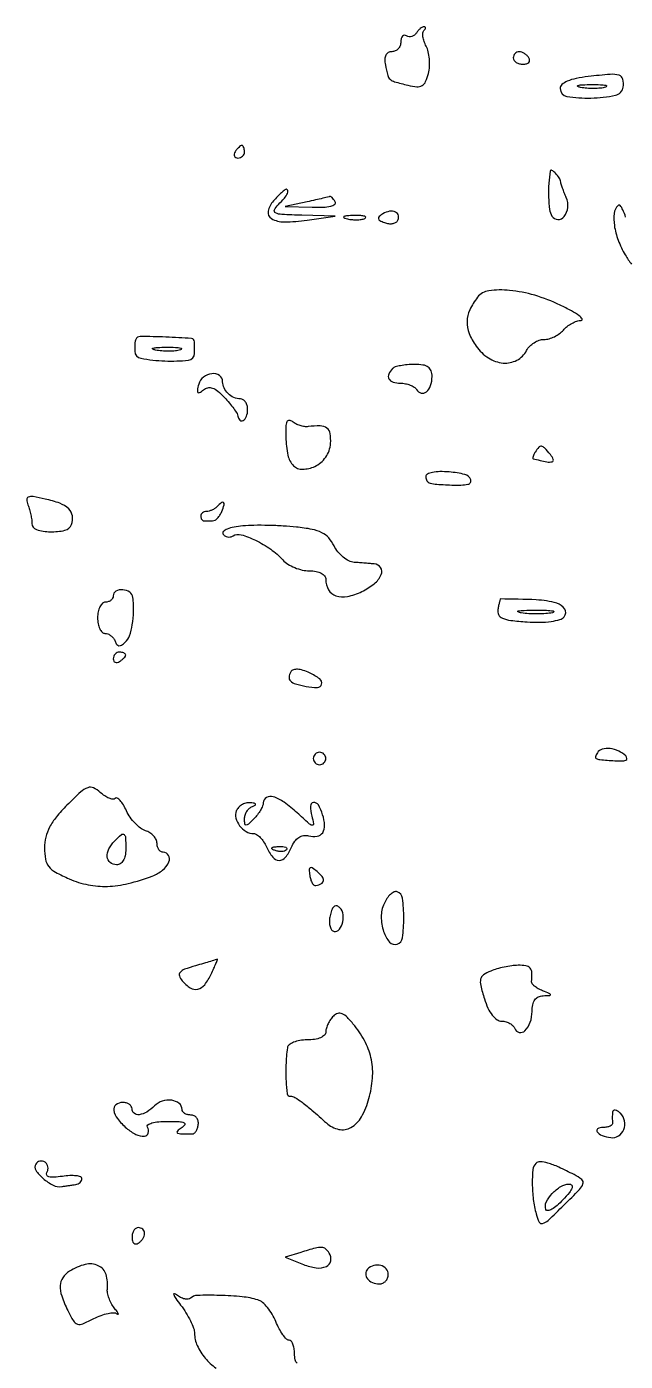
# Model space of a CAD drawing. Extents: x 0 to 5034, y 0 to 2560.
# Drawn here: x 1471.2 to 1566.9, y 864.6 to 1078 of the extents above; entities that cross this region are included whole.
import ezdxf

# ---------------------------------------------------------------- set-up
doc = ezdxf.new("R2010")
doc.units = 0

msp = doc.modelspace()

# ---------------------------------------------------------------- linework, layer by layer
for points in [[(1533.489919, 1076.983688, -0.090427), (1533.179369, 1076.639411, -0.095498), (1532.77286, 1076.434921, -0.099685), (1532.334197, 1076.401101, -0.108373), (1531.930902, 1076.542705, 0.153598), (1531.57792, 1076.63237, 0.191518), (1531.273452, 1076.49107, 0.129571), (1531.067661, 1076.114487, 0.06068), (1531, 1075.559017, -0.091387), (1530.890302, 1074.963848, -0.095814), (1530.576241, 1074.457961, -0.099522), (1530.107806, 1074.119438, -0.107255), (1529.557418, 1074, 0.124779), (1528.973871, 1073.852068, 0.157352), (1528.591272, 1073.451216, 0.11286), (1528.438506, 1072.784327, 0.047704), (1528.526058, 1071.864693, 0.017152), (1528.90128, 1070.221913, 0.147345), (1529.291487, 1069.587523, 0.114761), (1530.003351, 1069.200248, 0.008674), (1532.143518, 1068.64835, 0.035464), (1533.58454, 1068.409687, 0.154824), (1534.418736, 1068.590961, 0.162322), (1534.973406, 1069.213547, 0.040029), (1535.41772, 1070.528193, 0.046703), (1535.586499, 1071.62587, 0.035318), (1535.572617, 1072.84574, 0.036169), (1535.393157, 1073.999597, 0.066296), (1535.059386, 1074.889037, -0.03826), (1534.727352, 1075.642825, -0.048844), (1534.54639, 1076.379683, -0.057284), (1534.528646, 1076.996308, -0.176737), (1534.70185, 1077.368517, 0.047252), (1534.902663, 1077.61135, 0.140617), (1534.969338, 1077.814502, 0.260429), (1534.901997, 1077.946478, 0.148437), (1534.725684, 1078, 0.126005), (1534.448296, 1077.928968, 0.046754), (1534.112022, 1077.701458, 0.042618), (1533.775159, 1077.372553, 0.039669)], [(1549, 1073, 0.153634), (1549.120018, 1072.618621, 0.097988), (1549.457961, 1072.29375, 0.080552), (1549.962904, 1072.074545, 0.062283), (1550.559017, 1072, 0.066118), (1551.110654, 1072.073267, 0.138808), (1551.478525, 1072.29375, 0.191142), (1551.607943, 1072.620352, 0.139169), (1551.5, 1073, 0.06081), (1551.193797, 1073.382515, 0.051032), (1550.7871, 1073.70625, 0.053229), (1550.346558, 1073.926698, 0.089642), (1549.940983, 1074, 0.105429), (1549.581949, 1073.923444, 0.099231), (1549.276414, 1073.70625, 0.096318), (1549.071618, 1073.381732, 0.092995)], [(1560.992532, 1070.027407, 0.021073), (1559.037059, 1069.714608, 0.050687), (1557.638606, 1069.278882, 0.078307), (1556.77893, 1068.740357, 0.218437), (1556.492532, 1068.107143, 0.366848), (1557.565949, 1066.854681, 0.045882), (1561.421072, 1066.59477, 0.044371), (1565.339457, 1067.039704, 0.315735), (1566.581329, 1068.353172, 0.099301), (1566.515905, 1069.604767, 0.263228), (1565.916996, 1070.228676, 0.093509), (1564.504818, 1070.376913, 0.008648)], [(1563.761659, 1068.31292, -0.041951), (1562.934218, 1068.169017, -0.020826), (1561.869594, 1068.119272, -0.020511), (1560.754739, 1068.159391, -0.028254), (1559.761659, 1068.292739, -0.082665), (1559.319562, 1068.45659, -0.67161), (1559.339362, 1068.605813, -0.053901), (1560.071102, 1068.715166, -0.008901), (1561.5, 1068.747817, -0.009782), (1562.938425, 1068.726931, -0.038992), (1563.814362, 1068.62839, -0.417468), (1563.916221, 1068.476221, -0.285845)], [(1504.5, 1058, 0.082592), (1504.343488, 1057.6179, 0.161196), (1504.3746, 1057.29375, 0.182303), (1504.586039, 1057.078288, 0.108972), (1504.940983, 1057, 0.093332), (1505.345238, 1057.076123, 0.09642), (1505.688914, 1057.29375, 0.099167), (1505.918938, 1057.618444, 0.105053), (1506, 1058, 0.042167), (1505.967655, 1058.382849, 0.061769), (1505.870461, 1058.70625, 0.081139), (1505.727648, 1058.92554, 0.210953), (1505.559017, 1059, 0.151918), (1505.34829, 1058.934461, 0.038439), (1505.066025, 1058.70625, 0.035638), (1504.768994, 1058.382774, 0.029505)], [(1554.918758, 1054.916667, 0.033321), (1554.672109, 1052.968657, 0.023685), (1554.645758, 1050.766887, 0.02174), (1554.803368, 1048.772603, 0.108228), (1555.173618, 1047.71908, 0.251555), (1556.122317, 1047.170413, 0.240276), (1557.132804, 1047.646324, 0.139536), (1557.71561, 1049.098117, 0.130105), (1557.469149, 1050.682783, -0.008575), (1557.157924, 1051.427396, -0.009318), (1556.88131, 1052.162026, -0.008876), (1556.66758, 1052.799014, -0.044315), (1556.586367, 1053.166667, 0.112637), (1556.345805, 1053.819276, 0.045983), (1555.755703, 1054.565045, 0.064793), (1555.179441, 1055.031138, 0.52345)], [(1510.629759, 1050.143382, 0.131056), (1509.779836, 1048.490452, 0.327334), (1510.300882, 1047.318571, 0.134821), (1512.365001, 1046.787747, 0.03066), (1516, 1047.070443), (1520.5, 1047.699613), (1515.178571, 1047.849806, -0.005586), (1511.973127, 1047.976127, -0.095245), (1510.953734, 1048.226106, -0.430742), (1510.790571, 1048.707236, -0.074865), (1511.428571, 1049.571429, 0.0183), (1512.376428, 1050.591328, 0.061219), (1512.883443, 1051.348698, 0.185461), (1512.928237, 1051.791211, 0.338319), (1512.654988, 1052, 0.177995), (1512.450187, 1051.924708, 0.009347), (1511.917759, 1051.454619, 0.013795), (1511.29857, 1050.854717, 0.009517)], [(1516, 1050), (1512.5, 1049.263282), (1516.809017, 1049.131641, 0.017355), (1518.566119, 1049.138961, 0.048085), (1519.789633, 1049.305106, 0.1039), (1520.425265, 1049.602891, 0.387631), (1520.5, 1050, 0.018564), (1520.249306, 1050.373855, 0.030563), (1520.007412, 1050.66758, 0.031805), (1519.800175, 1050.863437, 0.336135), (1519.690983, 1050.868359, -0.09207), (1519.534658, 1050.798572, -0.001297), (1518.527976, 1050.558976, -0.003565), (1517.355193, 1050.291872, -0.002335)], [(1522.269032, 1047.307009, 0.037336), (1523.036634, 1047.167106, 0.029507), (1523.880008, 1047.127736, 0.030339), (1524.671085, 1047.185595, 0.06278), (1525.269032, 1047.344063, 0.31318), (1525.386009, 1047.52287, 0.333666), (1525.257153, 1047.684921, 0.052471), (1524.580113, 1047.787295, 0.014395), (1523.5, 1047.805051, 0.012823), (1522.431793, 1047.764444, 0.080377), (1521.900903, 1047.643467, 0.597527), (1521.883358, 1047.48334, 0.087174)], [(1528.118408, 1048.07318, 0.03936), (1527.533274, 1047.644526, 0.268353), (1527.419978, 1047.319611, 0.227867), (1527.64177, 1047.0198, 0.029854), (1528.384129, 1046.682837, 0.058511), (1529.018371, 1046.521214, 0.067768), (1529.641177, 1046.522896, 0.078711), (1530.158376, 1046.680128, 0.142196), (1530.484287, 1046.974576, 0.191013), (1530.62606, 1047.771326, 0.23802), (1530.165803, 1048.353794, 0.152732), (1529.196475, 1048.482104, 0.095806)], [(1543.277679, 1034.75, 0.055425), (1542.037941, 1032.717931, 0.102457), (1541.59345, 1030.843769, 0.103977), (1541.932305, 1028.966118, 0.058321), (1543.053321, 1026.925118, 0.09434), (1545.022256, 1025.03908, 0.12292), (1547.374002, 1024.230496, 0.144114), (1549.559806, 1024.67292, 0.149456), (1551.120507, 1026.225169, -0.071943), (1551.620688, 1026.903975, -0.056539), (1552.332543, 1027.478644, -0.057639), (1553.137575, 1027.86857, -0.084175), (1553.912739, 1028, 0.068639), (1554.70935, 1028.109875, 0.044567), (1555.5796, 1028.440625, 0.044187), (1556.38799, 1028.92585, 0.062371), (1557, 1029.5, -0.054786), (1557.596382, 1030.076685, -0.042073), (1558.357298, 1030.569845, -0.043168), (1559.158421, 1030.912973, -0.074258), (1559.872445, 1031.035644, 0.577806), (1560.005209, 1031.27808, 0.099613), (1559.553156, 1031.76779, 0.032194), (1558.313472, 1032.549201, 0.012362), (1556.5, 1033.478002, 0.039842), (1552.423741, 1035.054202, 0.048393), (1548.405445, 1035.83791, 0.055917), (1545.086547, 1035.78543, 0.198738)], [(1488.588588, 1028, 0.066327), (1488.50819, 1027.719595, 0.016307), (1488.453454, 1027.242194, 0.01641), (1488.426351, 1026.686454, 0.015742), (1488.435134, 1026.122361, 0.34874), (1489.432554, 1024.980898, 0.035673), (1493.250849, 1024.558324, 0.03645), (1497.046513, 1024.687273, 0.383438), (1498.000775, 1025.75, -0.00013), (1498.000586, 1026.274805, -0.000117), (1498.000659, 1026.818004, -0.000117), (1498.000953, 1027.304862, -0.000373), (1498.001469, 1027.630438, 0.395138), (1497.518459, 1028.148617, 0.007163), (1493.415474, 1028.368613, 0.007535), (1489.310535, 1028.467857, 0.30065)], [(1495.761659, 1026.31292, -0.041951), (1494.934218, 1026.169017, -0.020826), (1493.869594, 1026.119272, -0.020511), (1492.754739, 1026.159391, -0.028254), (1491.761659, 1026.292739, -0.082665), (1491.319562, 1026.45659, -0.67161), (1491.339362, 1026.605813, -0.053901), (1492.071102, 1026.715166, -0.008901), (1493.5, 1026.747817, -0.009782), (1494.938425, 1026.726931, -0.038992), (1495.814362, 1026.62839, -0.417468), (1495.916221, 1026.476221, -0.285845)], [(1498.668711, 1020.841151, 0.016754), (1498.45045, 1019.87543, 0.222553), (1498.538098, 1019.531022, 0.378282), (1498.806162, 1019.48767, 0.032454), (1499.416091, 1019.930362, -0.119676), (1500.123438, 1020.275989, -0.140246), (1500.866362, 1020.22958, -0.090079), (1501.717407, 1019.741473, -0.029058), (1502.776868, 1018.737513, -0.014091), (1503.586206, 1017.825846, -0.017817), (1504.279216, 1016.936957, -0.016033), (1504.801325, 1016.164724, -0.121058), (1504.939451, 1015.75, 0.175569), (1505.238785, 1015.094122, 0.355124), (1505.76756, 1015.034338, 0.161757), (1506.310155, 1015.705071, 0.090104), (1506.5, 1016.75, 0.064853), (1506.412857, 1017.419033, 0.082425), (1506.157292, 1017.985937, 0.098894), (1505.778246, 1018.365171, 0.148195), (1505.333333, 1018.5, -0.103872), (1504.297274, 1018.717583, -0.088804), (1503.369546, 1019.34029, -0.090064), (1502.72556, 1020.236904, -0.111261), (1502.5, 1021.238004, 0.24587), (1501.988961, 1022.214425, 0.1793), (1500.78123, 1022.524887, 0.139246), (1499.425203, 1021.983386, 0.166097)], [(1529.666667, 1023.333333, 0.094512), (1529.070345, 1022.455932, 0.231071), (1529.105105, 1021.695867, 0.198098), (1529.752246, 1021.172772, 0.07229), (1530.940983, 1021, -0.047606), (1531.730041, 1020.924701, -0.046638), (1532.496311, 1020.701458, -0.050526), (1533.12997, 1020.373446, -0.110089), (1533.510081, 1019.983688, 0.194152), (1534.262591, 1019.430758, 0.240743), (1535.099405, 1019.619941, 0.141226), (1535.770049, 1020.61003, 0.078855), (1536, 1022.059017, 0.084904), (1535.841899, 1022.983366, 0.159166), (1535.385065, 1023.578737, 0.115974), (1534.545274, 1023.904177, 0.034711), (1533.166667, 1024, 0.021582), (1532.03307, 1023.951046, 0.025482), (1530.969792, 1023.804167, 0.025624), (1530.099647, 1023.591727, 0.12431)], [(1512.601296, 1012.364735, 0.044146), (1512.9414, 1009.482117, 0.145403), (1513.840456, 1007.814507, 0.207328), (1515.276353, 1007.243167, 0.099667), (1517.244376, 1007.701576, 0.068202), (1518.215466, 1008.315444, 0.067677), (1518.988515, 1009.169356, 0.066679), (1519.514222, 1010.210911, 0.063006), (1519.7603, 1011.37445, 0.059787), (1519.702551, 1012.940576, 0.195416), (1519.177835, 1013.81147, 0.158901), (1518.105055, 1014.175815, 0.036733), (1516.175811, 1014.057609, -0.06942), (1515.582983, 1014.059975, -0.041575), (1514.895208, 1014.217905, -0.040816), (1514.223269, 1014.494424, -0.055375), (1513.675811, 1014.855158, 0.16065), (1513.150627, 1015.061692, 0.314706), (1512.786127, 1014.836364, 0.094282), (1512.603033, 1014.014965, 0.01513)], [(1552.5, 1010, 0.024465), (1552.285131, 1009.610999, 0.044078), (1552.154287, 1009.271275, 0.062476), (1552.115545, 1009.022916, 0.353185), (1552.190983, 1008.923489, 0.009465), (1554.352713, 1008.431485, 0.110428), (1555.213243, 1008.444488, 0.46087), (1555.398728, 1008.80783, 0.075397), (1554.933363, 1009.580293, 0.015231), (1553.994387, 1010.644027, 0.16301), (1553.494248, 1010.913356, 0.261772), (1553.059937, 1010.759111, 0.041002)], [(1535, 1006.060365, 0.140903), (1535.187741, 1005.407387, 0.181273), (1535.68028, 1005.031229, 0.058238), (1536.756517, 1004.83847, 0.005226), (1539.5, 1004.7, 0.05021), (1541.748035, 1004.835852, 0.468208), (1542.180742, 1005.567107, 0.252352), (1541.2574, 1006.401684, 0.039517), (1538.75, 1006.810365, 0.024401), (1537.259853, 1006.860727, 0.045629), (1536.060955, 1006.732922, 0.063099), (1535.252038, 1006.461775, 0.287917)], [(1471.349868, 1001.530642, -0.021215), (1471.598828, 1000.789282, -0.016344), (1471.809024, 999.962204, -0.016622), (1471.954649, 999.175111, -0.037445), (1472, 998.570392, 0.329383), (1472.712754, 997.605825, 0.068272), (1474.925743, 997.244834, 0.06383), (1477.265706, 997.484621, 0.248638), (1478.327034, 998.409854, 0.132043), (1478.469134, 999.773376, 0.162601), (1477.880462, 1000.90106, 0.103325), (1476.454182, 1001.798032, 0.035445), (1474.099868, 1002.486798, 0.010991), (1472.172354, 1002.861039, 0.126775), (1471.410382, 1002.7981, 0.342154), (1471.151384, 1002.400049, 0.071098)], [(1501.583333, 1001.25, -0.052335), (1501.228895, 1000.962896, -0.038368), (1500.784375, 1000.720312, -0.03908), (1500.322312, 1000.554398, -0.066753), (1499.916667, 1000.5, 0.080377), (1499.566533, 1000.443348, 0.091482), (1499.269271, 1000.279688, 0.100741), (1499.070525, 1000.036048, 0.121457), (1499, 999.75, 0.064853), (1499.037347, 999.463272, 0.082425), (1499.146875, 999.220312, 0.098894), (1499.309323, 999.057784, 0.148195), (1499.5, 999), (1500.115447, 999), (1500.893011, 999, 0.13875), (1501.276919, 999.108626, 0.061199), (1501.692784, 999.440625, 0.053891), (1502.075237, 999.926204, 0.048303), (1502.361626, 1000.5, 0.017087), (1502.732153, 1001.573908, 0.282682), (1502.64138, 1001.925122, 0.382862), (1502.333886, 1001.936073, 0.02243)], [(1505.729062, 998.188387, 0.02512), (1504.32403, 998.000868, 0.049029), (1503.239161, 997.687867, 0.080977), (1502.609837, 997.310232, 0.37136), (1502.548161, 996.922075, 0.106671), (1502.851886, 996.606403, 0.099433), (1503.266336, 996.434133, 0.095977), (1503.727797, 996.432126, 0.091896), (1504.164451, 996.601636, -0.214277), (1505.462567, 996.773204, -0.03991), (1507.758914, 995.881103, -0.040885), (1510.183242, 994.453978, -0.05329), (1512.117295, 992.756828, 0.06728), (1512.928693, 992.083911, 0.041533), (1514.032867, 991.516068, 0.040979), (1515.240672, 991.129084, 0.057101), (1516.367295, 991, -0.044104), (1517.433262, 990.905789, -0.076591), (1518.272214, 990.619188, -0.10513), (1518.807329, 990.176132, -0.169019), (1519, 989.622445, 0.130863), (1519.442284, 987.961504, 0.183828), (1520.616884, 986.998546, 0.134112), (1522.461935, 986.89423, 0.060289), (1524.775989, 987.688371, 0.05815), (1526.74916, 988.945304, 0.117342), (1527.864068, 990.400321, 0.259453), (1527.766687, 991.510321, 0.226442), (1526.75, 992.106299, 0.001295), (1526.134373, 992.157046, 0.000516), (1525.289834, 992.223585, 0.00051), (1524.378594, 992.293498, 0.000642), (1523.534542, 992.356299, -0.100808), (1522.690984, 992.593325, -0.053549), (1521.780647, 993.192163, -0.050186), (1520.945993, 994.03308, -0.054867), (1520.323839, 995, 0.067025), (1519.459541, 996.274318, 0.09519), (1518.373371, 997.102024, 0.068652), (1516.794986, 997.63257, 0.020792), (1514.289297, 998, 0.012054), (1512.180315, 998.1689, 0.008451), (1509.799143, 998.261589, 0.008533), (1507.514354, 998.272872, 0.017582)], [(1485, 987, -0.124206), (1484.903776, 986.618619, -0.10078), (1484.632812, 986.29375, -0.090584), (1484.227503, 986.075441, -0.078509), (1483.75, 986, 0.191087), (1483.272647, 985.810654, 0.088204), (1482.867188, 985.265625, 0.068025), (1482.592117, 984.456773, 0.048028), (1482.5, 983.5, 0.044711), (1482.585745, 982.543028, 0.064565), (1482.842708, 981.734375, 0.084463), (1483.220834, 981.187738, 0.201959), (1483.666667, 981, -0.096317), (1484.146923, 980.90662, -0.068008), (1484.62526, 980.632812, -0.065586), (1485.029205, 980.227831, -0.075565), (1485.291667, 979.75, 0.070492), (1485.5695, 979.23186, 0.211105), (1485.910118, 979.036043, 0.171259), (1486.338404, 979.137941, 0.044785), (1486.904019, 979.579019, 0.119539), (1487.593881, 980.629628, 0.043077), (1488.051361, 982.370537, 0.038659), (1488.250333, 984.490259, 0.032251), (1488.141405, 986.75, 0.220242), (1487.6344, 987.584028, 0.128605), (1486.508124, 987.976386, 0.147788), (1485.437362, 987.743637, 0.27227)], [(1546.922713, 986.5, 0.344843), (1546.8865, 986.471653, 0.001867), (1546.774683, 986.012275, 0.006773), (1546.653981, 985.476255, 0.004118), (1546.525132, 984.839658, 0.169563), (1546.646032, 984.008594, 0.172981), (1547.25724, 983.441668, 0.071709), (1548.595764, 983.082601, 0.012717), (1551.187081, 982.839658, 0.020058), (1553.269226, 982.781475, 0.031277), (1555.058, 982.915357, 0.03534), (1556.437752, 983.206398, 0.151068), (1557.133996, 983.660972, 0.324568), (1557.21413, 984.895162, 0.186304), (1555.959509, 985.828435, 0.055654), (1552.666298, 986.359846, 0.012199)], [(1555.26375, 984.296069, -0.031163), (1554.209518, 984.160023, -0.015827), (1552.872547, 984.114038, -0.015659), (1551.485188, 984.153707, -0.022548), (1550.26375, 984.282419, -0.075924), (1549.761725, 984.438612, -0.720633), (1549.780601, 984.581582, -0.040183), (1550.711719, 984.684722, -0.006817), (1552.5, 984.713986, -0.00738), (1554.29708, 984.692368, -0.030832), (1555.374351, 984.596853, -0.49082), (1555.455688, 984.450815, -0.248898)], [(1485, 976.940983, 0.108972), (1485.078288, 976.586039, 0.182303), (1485.29375, 976.3746, 0.161196), (1485.6179, 976.343488, 0.082592), (1486, 976.5, 0.029505), (1486.382774, 976.768994, 0.035638), (1486.70625, 977.066025, 0.038439), (1486.934461, 977.34829, 0.151918), (1487, 977.559017, 0.210953), (1486.92554, 977.727648, 0.081139), (1486.70625, 977.870461, 0.061769), (1486.382849, 977.967655, 0.042167), (1486, 978, 0.105053), (1485.618444, 977.918938, 0.099167), (1485.29375, 977.688914, 0.09642), (1485.076123, 977.345238, 0.093332)], [(1513.400537, 974.839066, 0.112446), (1513.121095, 974.022231, 0.233957), (1513.348625, 973.406525, 0.118866), (1514.173345, 972.933718, 0.023424), (1515.843665, 972.530107, 0.049284), (1517.665976, 972.36241, 0.337857), (1518.334024, 972.879125, 0.310842), (1518.036793, 973.714239, 0.046327), (1516.41531, 974.671986, 0.031599), (1515.354383, 975.092979, 0.064895), (1514.477175, 975.257114, 0.09434), (1513.817886, 975.169069, 0.175865)], [(1562.444954, 961.910933, 0.055555), (1562.140183, 961.267869, 0.386004), (1562.266073, 960.974363, 0.086386), (1562.831426, 960.826083, 0.002681), (1565.232244, 960.636514, 0.02105), (1566.376797, 960.60063, 0.100882), (1567.011839, 960.737203, 0.326388), (1567.176769, 961.020701, 0.171999), (1566.992367, 961.407633, 0.089787), (1565.860826, 962.19228, 0.079412), (1564.476398, 962.573526, 0.091518), (1563.218976, 962.482458, 0.192941)], [(1517, 961, 0.099038), (1517.076342, 960.618362, 0.097945), (1517.29375, 960.29375, 0.097945), (1517.618362, 960.076342, 0.099038), (1518, 960, 0.099038), (1518.381638, 960.076342, 0.097945), (1518.70625, 960.29375, 0.097945), (1518.923658, 960.618362, 0.099038), (1519, 961, 0.099038), (1518.923658, 961.381638, 0.097945), (1518.70625, 961.70625, 0.097945), (1518.381638, 961.923658, 0.099038), (1518, 962, 0.099038), (1517.618362, 961.923658, 0.097945), (1517.29375, 961.70625, 0.097945), (1517.076342, 961.381638, 0.099038)], [(1477.598857, 953.53219, 0.024326), (1475.897131, 951.656301, 0.050829), (1474.806966, 950.01587, 0.062038), (1474.204703, 948.420926, 0.059354), (1474, 946.702567, 0.044936), (1474.163179, 944.89056, 0.124613), (1474.689762, 943.734976, 0.099311), (1475.783332, 942.818903, 0.022631), (1477.965213, 941.753943, 0.05267), (1480.998052, 940.803867, 0.058147), (1484.061666, 940.551551, 0.051593), (1487.394019, 941.011247, 0.030113), (1491.25, 942.205671, 0.081377), (1492.880101, 943.145487, 0.113805), (1493.905922, 944.470589, 0.243341), (1493.85914, 945.503442, 0.268199), (1493, 946, -0.141874), (1492.61866, 946.110427, -0.099744), (1492.29375, 946.42083, -0.084602), (1492.074877, 946.885024, -0.068054), (1492, 947.432612, 0.114995), (1491.862136, 948.024122, 0.070931), (1491.457079, 948.616711, 0.06511), (1490.858342, 949.120552, 0.065637), (1490.151757, 949.451834, -0.085485), (1489.357833, 949.863029, -0.040643), (1488.497109, 950.632816, -0.038723), (1487.705825, 951.606411, -0.044411), (1487.114316, 952.648448, 0.027774), (1486.61298, 953.604271, 0.051355), (1486.08897, 954.306287, 0.079694), (1485.624078, 954.673018, 0.335349), (1485.293711, 954.627044, -0.226121), (1484.927419, 954.497211, -0.068363), (1484.338918, 954.641626, -0.053407), (1483.639543, 955.00917, -0.036263), (1482.930008, 955.563342, 0.074635), (1481.82679, 956.296541, 0.203125), (1480.908434, 956.330334, 0.095421), (1479.797045, 955.642369, 0.010213)], [(1509, 953.928571, -0.098387), (1508.89773, 953.413868, -0.03396), (1508.559375, 952.73125, -0.032192), (1508.074034, 952.010186, -0.032161), (1507.5, 951.357143, -0.010191), (1506.61192, 950.504546, -0.186286), (1506.254, 950.363127, -0.38223), (1506.047403, 950.545151, -0.029598), (1506, 951.345238, -0.076512), (1506.093368, 951.951818, -0.063796), (1506.367188, 952.544369, -0.065467), (1506.772061, 953.033886, -0.091625), (1507.25, 953.337719, 0.036995), (1507.699755, 953.559142, 0.432325), (1507.738573, 953.730132, 0.216883), (1507.52067, 953.863959, 0.018903), (1506.856989, 953.921053, 0.078683), (1506.189387, 953.847975, 0.068362), (1505.541264, 953.571979, 0.070551), (1505.010355, 953.142687, 0.096185), (1504.685134, 952.621855, 0.156624), (1504.62082, 951.468056, 0.100136), (1505.215506, 950.251431, 0.096578), (1506.260963, 949.327098, 0.133644), (1507.462872, 949, -0.151989), (1507.940047, 948.851519, -0.050727), (1508.503494, 948.372383, -0.044959), (1509.056707, 947.681045, -0.03807), (1509.512872, 946.863433, 0.057502), (1510.51238, 945.224667, 0.22674), (1511.541909, 944.711635, 0.236692), (1512.554368, 945.198799, 0.061849), (1513.5, 946.798197, -0.051915), (1514.041124, 947.75624, -0.09077), (1514.692232, 948.38996, -0.108922), (1515.435857, 948.681667, -0.103109), (1516.249004, 948.642077, 0.102282), (1517.615269, 948.573314, 0.210136), (1518.500788, 949.138176, 0.16448), (1518.815781, 950.30954, 0.061073), (1518.49716, 952.008949, 0.053789), (1517.811826, 953.565266, 0.300092), (1517.0367, 953.954563, 0.384462), (1516.545068, 953.392968, 0.060265), (1516.761555, 951.803812, -0.020522), (1517.039453, 950.529646, -0.531971), (1516.825993, 950.324021, -0.131177), (1516.30327, 950.590831, -0.003714), (1514.428154, 952.303812, 0.031948), (1512.33519, 954.009485, 0.082457), (1510.590214, 954.864005, 0.198149), (1509.494071, 954.753584, 0.276534)], [(1487, 946.5, -0.04716), (1486.90137, 945.456621, -0.088208), (1486.6, 944.666667, -0.118484), (1486.11998, 944.177821, -0.140575), (1485.5, 944, -0.179393), (1484.509777, 944.367092, -0.198027), (1484.049198, 945.274298, -0.136045), (1484.295308, 946.542725, -0.081007), (1485.2, 947.8, -0.017411), (1486.294084, 948.820428, -0.34847), (1486.720705, 948.839698, -0.230668), (1486.963687, 948.386236, -0.009625)], [(1512.729167, 946.395833, -0.126455), (1512.402231, 946.202593, -0.060344), (1511.916927, 946.123424, -0.05415), (1511.359369, 946.160852, -0.051402), (1510.8125, 946.316886, -0.054073), (1510.395823, 946.538436, -0.470617), (1510.37858, 946.720685, -0.168741), (1510.670344, 946.862007, -0.018894), (1511.416667, 946.921053, -0.028489), (1512.112848, 946.910055, -0.077125), (1512.592839, 946.799335, -0.208169), (1512.77538, 946.614691, -0.296942)], [(1516.425622, 942.305807, 0.03958), (1516.581016, 941.626388, 0.061372), (1516.829593, 941.079414, 0.083825), (1517.12673, 940.738163, 0.231308), (1517.428663, 940.666667, 0.070797), (1518.299195, 940.997787, 0.252118), (1518.611354, 941.482629, 0.196363), (1518.410124, 942.111476, 0.045175), (1517.604459, 942.913307, 0.020399), (1516.832133, 943.50279, 0.278638), (1516.493884, 943.525707, 0.296217), (1516.330625, 943.2399, 0.022192)], [(1528.314429, 937.775895, 0.107636), (1527.869599, 935.695161, 0.077685), (1528.246258, 933.344581, 0.099143), (1529.202971, 931.640563, 0.304773), (1530.415398, 931.305133, 0.287054), (1531.267236, 932.337305, 0.032529), (1531.475763, 935.498944, 0.032526), (1531.272486, 938.660664, 0.287503), (1530.422314, 939.692562, 0.193333), (1529.934154, 939.663137, 0.074076), (1529.358577, 939.277723, 0.059034), (1528.788048, 938.620555, 0.043015)], [(1519.727793, 936.067083, 0.045088), (1519.588713, 935.235234, 0.054182), (1519.614642, 934.442826, 0.06323), (1519.789849, 933.802946, 0.157193), (1520.100943, 933.437614, 0.329653), (1520.954106, 933.508842, 0.137119), (1521.623089, 934.534183, 0.099157), (1521.78468, 936.02612, 0.175679), (1521.266696, 937.133304, 0.115335), (1520.798753, 937.423913, 0.237309), (1520.382666, 937.365316, 0.140393), (1520.023475, 936.926481, 0.037814)], [(1498.168756, 927.860167, 0.016292), (1496.407024, 927.289985, 0.126146), (1495.696825, 926.807692, 0.275046), (1495.589171, 926.237024, 0.0858), (1496.041201, 925.450356, 0.0791), (1497.319856, 924.328435, 0.199481), (1498.517368, 924.124679, 0.172201), (1499.631892, 924.833272, 0.057349), (1500.655915, 926.507802, 0.003537), (1501.088282, 927.457545, 0.00641), (1501.42648, 928.241424, 0.002877), (1501.688618, 928.881436, 0.71323), (1501.655915, 928.909812, -0.057532), (1501.530327, 928.855304, -0.000542), (1500.567247, 928.564276, -0.001815), (1499.456824, 928.234426, -0.001172)], [(1545.374685, 927.014962, 0.053408), (1544.226022, 926.401513, 0.189918), (1543.764781, 925.724703, 0.116933), (1543.774999, 924.700693, 0.015138), (1544.369376, 922.578348, 0.032529), (1544.946975, 921.081934, 0.057356), (1545.636309, 919.952515, 0.075786), (1546.389293, 919.24122, 0.152581), (1547.161357, 919, -0.065464), (1547.829871, 918.912096, -0.064269), (1548.457443, 918.654241, -0.069795), (1548.951093, 918.273033, -0.113511), (1549.225684, 917.822949, 0.268418), (1549.929344, 917.200077, 0.249639), (1550.858259, 917.476448, 0.114838), (1551.705417, 918.816745, 0.083944), (1552, 920.559017, -0.049489), (1552.106883, 921.636239, -0.103067), (1552.43643, 922.408776, -0.128693), (1552.988639, 922.879781, -0.102881), (1553.75, 923.070285, 0.005126), (1554.844236, 923.125474, 0.423873), (1554.943641, 923.241517, 0.278756), (1554.830148, 923.394838, 0.003624), (1553.676, 923.859329, -0.032984), (1552.983102, 924.186646, -0.044467), (1552.409538, 924.575795, -0.05185), (1552.021354, 924.966486, -0.198103), (1551.926, 925.289043, 0.034887), (1551.974595, 926.719214, 0.164501), (1551.687918, 927.476556, 0.184112), (1551.023134, 927.856046, 0.045713), (1549.75, 927.936614, 0.028184), (1548.734428, 927.850576, 0.016687), (1547.536626, 927.639732, 0.01667), (1546.351645, 927.348553, 0.027386)], [(1520.206919, 919.806919, 0.046849), (1519.744998, 919.249255, 0.037381), (1519.354532, 918.572657, 0.038624), (1519.086731, 917.885216, 0.073699), (1519, 917.3, -0.19789), (1518.783935, 916.775456, -0.095394), (1518.173077, 916.358333, -0.066386), (1517.218979, 916.087766, -0.035953), (1516, 916, 0.039417), (1514.839141, 915.908343, 0.055075), (1513.835901, 915.633253, 0.068865), (1513.123168, 915.229723, 0.202169), (1512.849041, 914.75, 0.019079), (1512.620174, 911.96632, 0.025256), (1512.63701, 909.423689, 0.02066), (1512.83727, 907.395863, 0.373743), (1513.292206, 907.000294, -0.13179), (1514.045567, 906.797914, -0.027574), (1515.1992, 906.042678, -0.019713), (1516.787754, 904.773247, -0.005983), (1519.094594, 902.727082, 0.131708), (1521.073855, 901.707594, 0.185532), (1523.015906, 902.007381, 0.135207), (1524.701606, 903.704702, 0.06102), (1525.907886, 906.628561, 0.048635), (1526.471972, 909.871736, 0.067335), (1526.296765, 912.81526, 0.068409), (1525.351069, 915.571506, 0.052219), (1523.624226, 918.256919, 0.020645), (1522.452429, 919.600808, 0.096951), (1521.621695, 920.192772, 0.184685), (1520.914092, 920.235682, 0.120759)], [(1491.600367, 905.45751, -0.057061), (1490.3639, 904.475092, -0.108171), (1489.171151, 904.050622, -0.200446), (1488.352049, 904.276656, -0.230427), (1488, 905, 0.148195), (1487.884432, 905.381354, 0.098894), (1487.559375, 905.70625, 0.082425), (1487.073457, 905.925306, 0.064853), (1486.5, 906, 0.168388), (1485.425284, 905.627499, 0.270125), (1485.079055, 904.750091, 0.131167), (1485.663665, 903.414733, 0.045743), (1487.129077, 901.888052, 0.063608), (1488.626797, 900.890866, 0.129391), (1490.001947, 900.6078, 0.329671), (1490.607758, 901.109068, 0.201727), (1490.457295, 902.069098, -0.399733), (1490.531682, 902.423348, -0.08202), (1491.167788, 902.722498, -0.046994), (1492.26707, 902.924805, -0.023029), (1493.690983, 902.984687, -0.010352), (1495.528437, 902.93925, -0.089658), (1496.323367, 902.757927, -0.454106), (1496.426329, 902.442127, -0.115435), (1496, 902, 0.021149), (1495.378141, 901.559769, 0.167501), (1495.1875, 901.269141, 0.405416), (1495.295085, 901.081977, 0.066727), (1495.75, 901.015313, -0.001321), (1496.278967, 901.007435, -0.001139), (1496.834715, 900.996422, -0.001147), (1497.338749, 900.984128, -0.003325), (1497.687328, 900.972506, 0.195917), (1497.966928, 901.073604, 0.072844), (1498.238608, 901.40179, 0.058058), (1498.46248, 901.889853, 0.042112), (1498.598844, 902.472506, 0.092108), (1498.576698, 903.055478, 0.110213), (1498.342544, 903.551299, 0.116461), (1497.932277, 903.881826, 0.112038), (1497.411516, 904, -0.061392), (1496.871772, 904.066523, -0.079877), (1496.414633, 904.262322, -0.097622), (1496.108621, 904.552425, -0.155601), (1496, 904.893011, 0.22915), (1495.538449, 905.847222, 0.136372), (1494.350943, 906.347445, 0.108668), (1492.846032, 906.213339, 0.120588)], [(1564.881579, 904.45, 0.018213), (1564.844828, 904.031502, 0.012793), (1564.83273, 903.55875, 0.01293), (1564.844466, 903.105021, 0.026227), (1564.881579, 902.75, -0.224438), (1564.797823, 902.464074, -0.098612), (1564.47563, 902.220312, -0.069499), (1563.962976, 902.054777, -0.043416), (1563.333333, 902, 0.125728), (1562.489611, 901.784433, 0.46217), (1562.391988, 901.314093, 0.142282), (1563.194183, 900.73297, 0.049673), (1564.5908, 900.383794, 0.180305), (1565.815382, 900.646147, 0.157533), (1566.65364, 901.660824, 0.144052), (1566.781613, 903.050335, 0.148861), (1566.132783, 904.267217, 0.046352), (1565.68946, 904.635169, 0.114259), (1565.297969, 904.788183, 0.213152), (1565.024093, 904.710921, 0.190196)], [(1472.59268, 896.149959, 0.295182), (1472.612888, 895.163757, 0.066139), (1473.785116, 893.844982, 0.061838), (1475.381913, 892.779174, 0.15488), (1476.75, 892.561594, -0.001656), (1477.30154, 892.642857, -0.001143), (1477.926563, 892.731375, -0.001152), (1478.527972, 892.813733, -0.002359), (1479, 892.875, 0.078187), (1479.382052, 892.985031, 0.081239), (1479.70625, 893.206156, 0.087828), (1479.923927, 893.501667, 0.115426), (1480, 893.826807, 0.32221), (1479.792521, 894.115343, 0.052076), (1479.077023, 894.275275, 0.041034), (1478.062443, 894.309613, 0.024389), (1476.857952, 894.19246, -0.019406), (1475.50868, 894.047642, -0.076827), (1474.679842, 894.118463, -0.22788), (1474.350255, 894.38866, -0.252565), (1474.374263, 894.796554, 0.087677), (1474.553766, 895.247714, 0.09453), (1474.560986, 895.720851, 0.100096), (1474.396237, 896.142152, 0.111693), (1474.08541, 896.447214, 0.092059), (1473.682315, 896.603547, 0.096028), (1473.256195, 896.601377, 0.099404), (1472.873361, 896.441894, 0.106486)], [(1552.597766, 896.264432, 0.174223), (1552.135189, 895.282912, 0.025442), (1552.03547, 893.046371, 0.028698), (1552.197242, 890.510061, 0.035159), (1552.648838, 888.179056, 0.04909), (1553.134988, 886.88652, 0.370952), (1553.689501, 886.650435, 0.112006), (1554.550952, 887.156343, 0.004851), (1557.095548, 889.5933, 0.005662), (1559.590301, 892.085167, 0.114183), (1560.144504, 892.994653, 0.314311), (1559.943562, 893.670055, 0.049185), (1558.710364, 894.46793, 0.011792), (1556.25325, 895.662095, 0.035753), (1554.512857, 896.311883, 0.055339), (1553.295777, 896.527435, 0.215789)], [(1556.944136, 890.440535, -0.025747), (1555.997087, 889.531127, -0.051053), (1555.145616, 888.933955, -0.087344), (1554.515016, 888.714174, -0.36791), (1554.198035, 888.905894, -0.198021), (1554.277637, 890.053815, -0.070825), (1555.22482, 891.433472, -0.068081), (1556.585465, 892.560578, -0.133063), (1557.924314, 892.961963, -0.229188), (1558.337326, 892.77559, -0.273281), (1558.405543, 892.360202, -0.079156), (1557.960221, 891.597967, -0.016867)], [(1488, 884.440983, 0.066118), (1488.073267, 883.889346, 0.138808), (1488.29375, 883.521475, 0.191142), (1488.620352, 883.392057, 0.139169), (1489, 883.5, 0.06081), (1489.382515, 883.806203, 0.051032), (1489.70625, 884.2129, 0.053229), (1489.926698, 884.653442, 0.089642), (1490, 885.059017, 0.105429), (1489.923444, 885.418051, 0.099231), (1489.70625, 885.723586, 0.096318), (1489.381732, 885.928382, 0.092995), (1489, 886, 0.153634), (1488.618621, 885.879982, 0.097988), (1488.29375, 885.542039, 0.080552), (1488.074545, 885.037096, 0.062283)], [(1515, 882.040644), (1512.5, 881.280648), (1515.412839, 880.103164, 0.06344), (1517.478916, 879.559192, 0.136524), (1519.095376, 879.788036, 0.250466), (1519.79071, 880.669401, 0.184733), (1519.553851, 881.912868, 0.078069), (1518.969486, 882.593563, 0.17102), (1518.336752, 882.836662, 0.073871), (1517.345791, 882.717752, 0.007056)], [(1478, 879.021162, 0.101979), (1476.931372, 877.991203, 0.139752), (1476.50981, 876.731193, 0.094829), (1476.751153, 875.066031, 0.030146), (1477.716173, 872.740216, 0.02178), (1478.615256, 871.083153, 0.184897), (1479.270218, 870.570144, 0.176343), (1480.117145, 870.612786, 0.019464), (1481.903956, 871.450333, -0.029704), (1483.054087, 871.961001, -0.038821), (1484.159325, 872.279854, -0.043117), (1485.078319, 872.387948, -0.184676), (1485.590248, 872.210118, 0.138705), (1485.75984, 872.133584, 0.593164), (1485.810809, 872.200867, 0.047755), (1485.601861, 872.567599, 0.009543), (1485.156159, 873.175811, -0.039746), (1484.680365, 873.914794, -0.035407), (1484.306324, 874.748333, -0.037157), (1484.078872, 875.549141, -0.084472), (1484.057609, 876.175811, 0.112915), (1483.846834, 878.504928, 0.207019), (1482.607681, 879.908118, 0.173228), (1480.532922, 880.108067, 0.079351)], [(1525.693853, 879.36052, 0.194761), (1525.381568, 878.62332, 0.172865), (1525.649978, 877.830294, 0.128462), (1526.462204, 877.217225, 0.098073), (1527.559017, 877, 0.103216), (1528.108867, 877.114729, 0.098834), (1528.576711, 877.440625, 0.096907), (1528.890211, 877.927451, 0.095012), (1529, 878.5, 0.179946), (1528.664381, 879.40236, 0.15216), (1527.79511, 879.94328, 0.132661), (1526.672804, 879.933008, 0.128822)]]:
    msp.add_lwpolyline(points, format="xyb", close=True)
for points in [[(1566.95699, 1047.539114, 0.039381), (1566.522879, 1048.719264, 0.063721), (1566.097626, 1049.399858, 0.443806), (1565.75, 1049.417138, 0.168133), (1565.137291, 1048.154971, 0.066135), (1565.163336, 1046.195955, 0.054859), (1565.768794, 1043.873105, 0.041697), (1566.909097, 1041.5, 0.03335), (1567.924346, 1040.009489, 0.0931)], [(1514.437015, 864.312446, -0.190357), (1514.099469, 864.842778, -0.047686), (1514, 865.883369, 0.039618), (1513.93568, 866.693844, 0.058841), (1513.741888, 867.37824, 0.077385), (1513.457606, 867.844061, 0.220574), (1513.12132, 868, -0.207058), (1512.70594, 868.17972, -0.034124), (1512.139773, 868.871482, -0.032638), (1511.548573, 869.830554, -0.023619), (1511.013774, 870.966746, 0.037364), (1510.422259, 872.138784, 0.037476), (1509.663416, 873.208487, 0.040112), (1508.859204, 874.034377, 0.106339), (1508.142454, 874.432135, 0.049435), (1505.634787, 874.929934, 0.018021), (1502.016384, 875.151424, 0.011537), (1498.438376, 875.158667, 0.193448), (1497.369243, 874.702577, -0.182843), (1496.991368, 874.532145, -0.076213), (1496.425498, 874.583276, -0.06131), (1495.768277, 874.834197, -0.045857), (1495.118724, 875.258676, 0.122374), (1494.771743, 875.416525, 0.590968), (1494.666324, 875.287934, 0.058066), (1495.005204, 874.662891, 0.010947), (1495.776715, 873.615141, -0.02476), (1496.627653, 872.390064, -0.025283), (1497.34691, 871.095186, -0.026067), (1497.85335, 869.911722, -0.088285), (1498, 869.087648, 0.108653), (1498.431411, 867.125817, 0.066361), (1499.707056, 865.115523, 0.066885), (1501.448814, 863.527519, 0.116666)]]:
    msp.add_lwpolyline(points, format="xyb")

doc.saveas('drawing.dxf')
